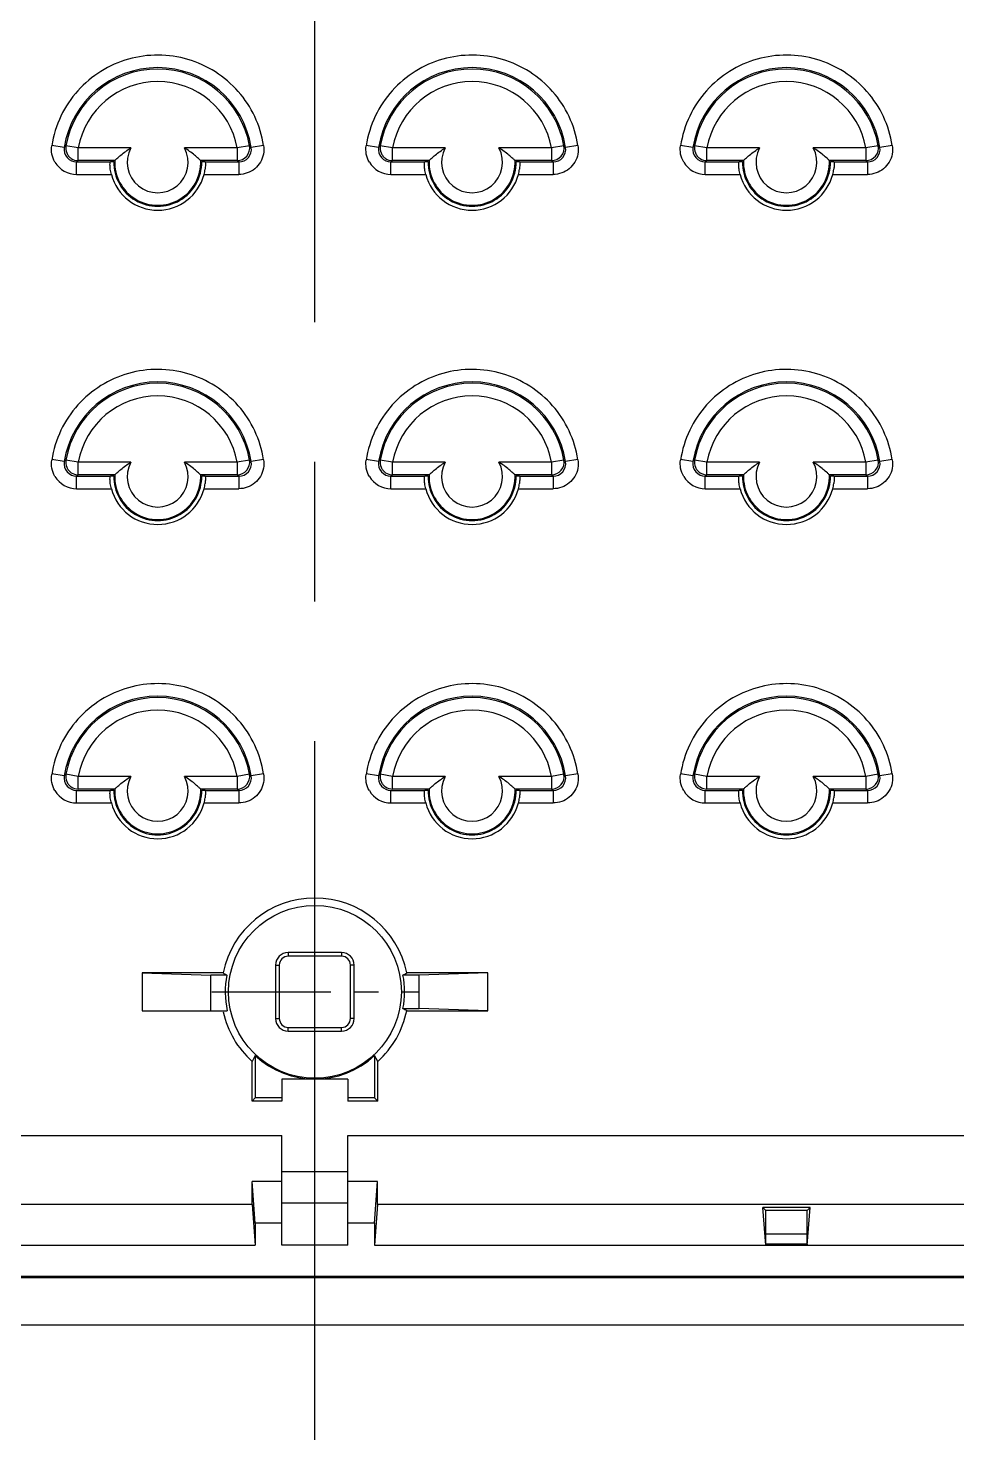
# Model space of a CAD drawing. Header units: millimetres. Extents: x 2151 to 2806, y 681 to 1136.
# Drawn here: x 2601.34 to 2630.88, y 793.95 to 838.86 of the extents above; entities that cross this region are included whole.
import ezdxf

# ---------------------------------------------------------------- set-up
doc = ezdxf.new("R2010")
doc.units = ezdxf.units.MM
doc.linetypes.add('CENTER', pattern=[50.8, 31.75, -6.35, 6.35, -6.35])

msp = doc.modelspace()

# ---------------------------------------------------------------- linework, layer by layer
at = {"color": 1, "linetype": 'CENTER', "ltscale": 0.7}
msp.add_line((2610.463, 793.947), (2610.463, 943.723), dxfattribs=at)
at = {"color": 7, "linetype": 'Continuous'}
for p, q in [((2602.489, 835.072), (2602.094, 835.136)), ((2602.934, 835.052), (2602.541, 835.123)), ((2604.608, 835.052), (2602.934, 835.052)), ((2602.934, 834.652), (2602.934, 835.052)), ((2607.99, 835.052), (2606.317, 835.052)), ((2608.385, 835.123), (2607.991, 835.052)), ((2607.991, 835.052), (2607.991, 834.652)), ((2608.831, 835.136), (2608.437, 835.072)), ((2612.489, 835.072), (2612.094, 835.136)), ((2612.934, 835.052), (2612.541, 835.123)), ((2614.608, 835.052), (2612.934, 835.052)), ((2612.934, 834.652), (2612.934, 835.052)), ((2617.99, 835.052), (2616.317, 835.052)), ((2618.385, 835.123), (2617.991, 835.052)), ((2617.991, 835.052), (2617.991, 834.652)), ((2618.831, 835.136), (2618.437, 835.072)), ((2622.489, 835.072), (2622.094, 835.136)), ((2622.934, 835.052), (2622.541, 835.123)), ((2624.608, 835.052), (2622.934, 835.052)), ((2622.934, 834.652), (2622.934, 835.052)), ((2627.99, 835.052), (2626.317, 835.052)), ((2628.385, 835.123), (2627.991, 835.052)), ((2627.991, 835.052), (2627.991, 834.652)), ((2628.831, 835.136), (2628.437, 835.072)), ((2602.883, 834.609), (2603.952, 834.609)), ((2602.883, 834.21), (2602.883, 834.609)), ((2604.096, 834.652), (2602.934, 834.652)), ((2603.963, 834.62), (2604.063, 834.62)), ((2607.991, 834.652), (2606.83, 834.652)), ((2606.862, 834.62), (2606.962, 834.62)), ((2606.974, 834.609), (2608.042, 834.609)), ((2608.042, 834.609), (2608.042, 834.21)), ((2612.883, 834.609), (2613.952, 834.609)), ((2612.883, 834.21), (2612.883, 834.609)), ((2614.096, 834.652), (2612.934, 834.652)), ((2613.963, 834.62), (2614.063, 834.62)), ((2617.991, 834.652), (2616.83, 834.652)), ((2616.862, 834.62), (2616.962, 834.62)), ((2616.974, 834.609), (2618.042, 834.609)), ((2618.042, 834.609), (2618.042, 834.21)), ((2622.883, 834.609), (2623.952, 834.609)), ((2622.883, 834.21), (2622.883, 834.609)), ((2624.096, 834.652), (2622.934, 834.652)), ((2623.963, 834.62), (2624.063, 834.62)), ((2627.991, 834.652), (2626.83, 834.652)), ((2626.862, 834.62), (2626.962, 834.62)), ((2626.974, 834.609), (2628.042, 834.609)), ((2628.042, 834.609), (2628.042, 834.21)), ((2602.883, 834.21), (2603.988, 834.21)), ((2606.937, 834.21), (2608.042, 834.21)), ((2612.883, 834.21), (2613.988, 834.21)), ((2616.937, 834.21), (2618.042, 834.21)), ((2622.883, 834.21), (2623.988, 834.21)), ((2626.937, 834.21), (2628.042, 834.21)), ((2602.489, 825.072), (2602.094, 825.136)), ((2602.934, 825.052), (2602.541, 825.123)), ((2608.385, 825.123), (2607.991, 825.052)), ((2608.831, 825.136), (2608.437, 825.072)), ((2612.489, 825.072), (2612.094, 825.136)), ((2612.934, 825.052), (2612.541, 825.123)), ((2618.385, 825.123), (2617.991, 825.052)), ((2618.831, 825.136), (2618.437, 825.072)), ((2622.489, 825.072), (2622.094, 825.136)), ((2622.934, 825.052), (2622.541, 825.123)), ((2628.385, 825.123), (2627.991, 825.052)), ((2628.831, 825.136), (2628.437, 825.072)), ((2604.608, 825.052), (2602.934, 825.052)), ((2602.934, 824.652), (2602.934, 825.052)), ((2604.096, 824.652), (2602.934, 824.652)), ((2607.99, 825.052), (2606.317, 825.052)), ((2607.991, 824.652), (2606.83, 824.652)), ((2607.991, 825.052), (2607.991, 824.652)), ((2614.608, 825.052), (2612.934, 825.052)), ((2612.934, 824.652), (2612.934, 825.052)), ((2614.096, 824.652), (2612.934, 824.652)), ((2617.99, 825.052), (2616.317, 825.052)), ((2617.991, 824.652), (2616.83, 824.652)), ((2617.991, 825.052), (2617.991, 824.652)), ((2624.608, 825.052), (2622.934, 825.052)), ((2622.934, 824.652), (2622.934, 825.052)), ((2624.096, 824.652), (2622.934, 824.652)), ((2627.99, 825.052), (2626.317, 825.052)), ((2627.991, 824.652), (2626.83, 824.652)), ((2627.991, 825.052), (2627.991, 824.652)), ((2602.883, 824.609), (2603.952, 824.609)), ((2602.883, 824.21), (2602.883, 824.609)), ((2602.883, 824.21), (2603.988, 824.21)), ((2603.963, 824.62), (2604.063, 824.62)), ((2606.862, 824.62), (2606.962, 824.62)), ((2606.937, 824.21), (2608.042, 824.21)), ((2606.974, 824.609), (2608.042, 824.609)), ((2608.042, 824.609), (2608.042, 824.21)), ((2612.883, 824.609), (2613.952, 824.609)), ((2612.883, 824.21), (2612.883, 824.609)), ((2612.883, 824.21), (2613.988, 824.21)), ((2613.963, 824.62), (2614.063, 824.62)), ((2616.862, 824.62), (2616.962, 824.62)), ((2616.937, 824.21), (2618.042, 824.21)), ((2616.974, 824.609), (2618.042, 824.609)), ((2618.042, 824.609), (2618.042, 824.21)), ((2622.883, 824.609), (2623.952, 824.609)), ((2622.883, 824.21), (2622.883, 824.609)), ((2622.883, 824.21), (2623.988, 824.21)), ((2623.963, 824.62), (2624.063, 824.62)), ((2626.862, 824.62), (2626.962, 824.62)), ((2626.937, 824.21), (2628.042, 824.21)), ((2626.974, 824.609), (2628.042, 824.609)), ((2628.042, 824.609), (2628.042, 824.21)), ((2602.489, 815.072), (2602.094, 815.136)), ((2602.934, 815.052), (2602.541, 815.123)), ((2604.608, 815.052), (2602.934, 815.052)), ((2602.934, 814.652), (2602.934, 815.052)), ((2607.99, 815.052), (2606.317, 815.052)), ((2608.385, 815.123), (2607.991, 815.052)), ((2607.991, 815.052), (2607.991, 814.652)), ((2608.831, 815.136), (2608.437, 815.072)), ((2612.489, 815.072), (2612.094, 815.136)), ((2612.934, 815.052), (2612.541, 815.123)), ((2614.608, 815.052), (2612.934, 815.052)), ((2612.934, 814.652), (2612.934, 815.052)), ((2617.99, 815.052), (2616.317, 815.052)), ((2618.385, 815.123), (2617.991, 815.052)), ((2617.991, 815.052), (2617.991, 814.652)), ((2618.831, 815.136), (2618.437, 815.072)), ((2622.489, 815.072), (2622.094, 815.136)), ((2622.934, 815.052), (2622.541, 815.123)), ((2624.608, 815.052), (2622.934, 815.052)), ((2622.934, 814.652), (2622.934, 815.052)), ((2627.99, 815.052), (2626.317, 815.052)), ((2628.385, 815.123), (2627.991, 815.052)), ((2627.991, 815.052), (2627.991, 814.652)), ((2628.831, 815.136), (2628.437, 815.072)), ((2602.883, 814.609), (2603.952, 814.609)), ((2602.883, 814.21), (2602.883, 814.609)), ((2604.096, 814.652), (2602.934, 814.652)), ((2603.963, 814.62), (2604.063, 814.62)), ((2607.991, 814.652), (2606.83, 814.652)), ((2606.862, 814.62), (2606.962, 814.62)), ((2606.974, 814.609), (2608.042, 814.609)), ((2608.042, 814.609), (2608.042, 814.21)), ((2612.883, 814.609), (2613.952, 814.609)), ((2612.883, 814.21), (2612.883, 814.609)), ((2614.096, 814.652), (2612.934, 814.652)), ((2613.963, 814.62), (2614.063, 814.62)), ((2617.991, 814.652), (2616.83, 814.652)), ((2616.862, 814.62), (2616.962, 814.62)), ((2616.974, 814.609), (2618.042, 814.609)), ((2618.042, 814.609), (2618.042, 814.21)), ((2622.883, 814.609), (2623.952, 814.609)), ((2622.883, 814.21), (2622.883, 814.609)), ((2624.096, 814.652), (2622.934, 814.652)), ((2623.963, 814.62), (2624.063, 814.62)), ((2627.991, 814.652), (2626.83, 814.652)), ((2626.862, 814.62), (2626.962, 814.62)), ((2626.974, 814.609), (2628.042, 814.609)), ((2628.042, 814.609), (2628.042, 814.21)), ((2602.883, 814.21), (2603.988, 814.21)), ((2606.937, 814.21), (2608.042, 814.21)), ((2612.883, 814.21), (2613.988, 814.21)), ((2616.937, 814.21), (2618.042, 814.21)), ((2622.883, 814.21), (2623.988, 814.21)), ((2626.937, 814.21), (2628.042, 814.21)), ((2611.313, 809.451), (2609.613, 809.451)), ((2609.613, 809.451), (2609.613, 809.333)), ((2611.313, 809.451), (2611.313, 809.333)), ((2609.213, 809.051), (2609.331, 809.051)), ((2609.213, 809.051), (2609.213, 807.351)), ((2609.331, 809.051), (2609.331, 807.351)), ((2611.313, 809.333), (2609.613, 809.333)), ((2611.713, 809.051), (2611.595, 809.051)), ((2611.595, 807.351), (2611.595, 809.051)), ((2611.713, 807.351), (2611.713, 809.051)), ((2607.54, 808.801), (2604.963, 808.801)), ((2604.963, 808.801), (2607.15, 808.735)), ((2604.963, 808.801), (2604.963, 807.601)), ((2607.661, 808.735), (2607.15, 808.735)), ((2607.15, 807.601), (2607.15, 808.735)), ((2613.775, 808.735), (2613.265, 808.735)), ((2615.963, 808.801), (2613.385, 808.801)), ((2615.963, 808.801), (2613.775, 808.735)), ((2613.775, 807.666), (2613.775, 808.735)), ((2615.963, 807.601), (2615.963, 808.801)), ((2604.963, 807.601), (2607.674, 807.601)), ((2613.265, 807.666), (2613.775, 807.666)), ((2613.385, 807.601), (2615.963, 807.601)), ((2615.963, 807.601), (2613.775, 807.666)), ((2609.213, 807.351), (2609.331, 807.351)), ((2611.713, 807.351), (2611.595, 807.351)), ((2609.613, 807.069), (2611.313, 807.069)), ((2609.613, 806.951), (2609.613, 807.069)), ((2609.613, 806.951), (2611.313, 806.951)), ((2611.313, 806.951), (2611.313, 807.069)), ((2608.566, 806.172), (2608.463, 805.987)), ((2608.463, 804.723), (2608.463, 805.987)), ((2608.566, 806.172), (2608.566, 804.826)), ((2612.463, 805.987), (2612.36, 806.172)), ((2612.36, 806.172), (2612.36, 804.826)), ((2612.463, 804.723), (2612.463, 805.987)), ((2611.513, 805.423), (2609.413, 805.423)), ((2609.413, 805.423), (2609.413, 804.723)), ((2611.513, 805.423), (2611.513, 804.723)), ((2608.566, 804.826), (2608.463, 804.723)), ((2609.413, 804.723), (2608.463, 804.723)), ((2609.413, 804.826), (2608.566, 804.826)), ((2612.36, 804.826), (2611.513, 804.826)), ((2612.463, 804.723), (2611.513, 804.723)), ((2612.36, 804.826), (2612.463, 804.723)), ((2584.013, 803.633), (2609.413, 803.633)), ((2609.413, 800.138), (2609.413, 803.633)), ((2611.513, 803.633), (2641.913, 803.633)), ((2611.513, 800.138), (2611.513, 803.633)), ((2611.513, 802.477), (2609.413, 802.477)), ((2609.413, 802.161), (2608.467, 802.161)), ((2608.566, 800.838), (2608.467, 802.161)), ((2608.468, 801.435), (2608.467, 802.161)), ((2612.459, 802.161), (2611.513, 802.161)), ((2612.36, 800.838), (2612.459, 802.161)), ((2612.457, 801.435), (2612.459, 802.161)), ((2608.468, 801.435), (2584.957, 801.435)), ((2608.468, 801.435), (2608.566, 800.138)), ((2611.513, 801.478), (2609.413, 801.478)), ((2612.457, 801.435), (2612.36, 800.138)), ((2640.968, 801.435), (2612.457, 801.435)), ((2626.213, 801.338), (2624.713, 801.338)), ((2624.806, 801.245), (2624.713, 801.338)), ((2624.803, 800.138), (2624.713, 801.338)), ((2626.12, 801.245), (2626.213, 801.338)), ((2626.123, 800.138), (2626.213, 801.338)), ((2624.805, 800.182), (2624.806, 801.245)), ((2626.12, 801.245), (2624.806, 801.245)), ((2626.12, 800.182), (2626.12, 801.245)), ((2609.413, 800.838), (2608.566, 800.838)), ((2608.566, 800.838), (2608.566, 800.138)), ((2612.36, 800.838), (2611.513, 800.838)), ((2612.36, 800.838), (2612.36, 800.138)), ((2624.806, 800.498), (2626.12, 800.498)), ((2585.003, 800.138), (2608.566, 800.138)), ((2611.513, 800.138), (2609.413, 800.138)), ((2612.36, 800.138), (2641.066, 800.138)), ((2624.805, 800.182), (2624.803, 800.138)), ((2624.805, 800.182), (2626.12, 800.182)), ((2626.12, 800.182), (2626.123, 800.138)), ((2707.467, 799.097), (2584.963, 799.097)), ((2707.467, 799.138), (2585.003, 799.138)), ((2707.47, 797.596), (2583.463, 797.596))]:
    msp.add_line(p, q, dxfattribs=at)
at = {"color": 1, "linetype": 'CENTER', "ltscale": 0.119341}
for p, q in [((2610.463, 804.919), (2610.463, 811.483)), ((2607.181, 808.201), (2613.745, 808.201))]:
    msp.add_line(p, q, dxfattribs=at)
at = {"color": 7, "linetype": 'Continuous'}
msp.add_circle((2610.463, 808.201), 2.75, dxfattribs=at)
for centre, radius, start, end in [((2605.463, 834.596), 3.012, 9.1024, 170.8976), ((2605.463, 834.596), 2.969, 10.2257, 169.7742), ((2615.463, 834.596), 3.012, 9.1024, 170.8976), ((2615.463, 834.596), 2.969, 10.2257, 169.7742), ((2625.463, 834.596), 3.012, 9.1024, 170.8976), ((2625.463, 834.596), 2.969, 10.2257, 169.7742), ((2605.463, 834.596), 2.569, 10.2285, 169.7732), ((2615.463, 834.596), 2.569, 10.2285, 169.7732), ((2625.463, 834.596), 2.569, 10.2285, 169.7732), ((2602.882, 835.008), 0.399, 170.8764, 270.1536), ((2607.946, 829.504), 7.797, 133.8922, 134.426), ((2605.463, 834.596), 0.968, 151.8984, 28.1016), ((2607.99, 835.053), 0.4, 270.104, 10.1219), ((2608.043, 835.008), 0.399, 269.8554, 9.2464), ((2603.102, 829.63), 7.621, 45.5706, 46.1167), ((2612.882, 835.008), 0.399, 170.8764, 270.1536), ((2617.946, 829.504), 7.797, 133.8922, 134.426), ((2615.463, 834.596), 0.968, 151.8984, 28.1016), ((2617.99, 835.053), 0.4, 270.104, 10.1219), ((2618.043, 835.008), 0.399, 269.8554, 9.2464), ((2613.102, 829.63), 7.621, 45.5706, 46.1167), ((2622.882, 835.008), 0.399, 170.8764, 270.1536), ((2627.946, 829.504), 7.797, 133.8922, 134.426), ((2625.463, 834.596), 0.968, 151.8984, 28.1016), ((2627.99, 835.053), 0.4, 270.104, 10.1219), ((2628.043, 835.008), 0.399, 269.8554, 9.2464), ((2623.102, 829.63), 7.621, 45.5706, 46.1167), ((2602.884, 835.01), 0.8, 210.5745, 269.9782), ((2605.463, 834.596), 1.4, 178.9995, 1.0005), ((2605.463, 834.596), 1.368, 177.6389, 2.3611), ((2603.995, 831.604), 4.232, 45.2554, 45.4667), ((2603.525, 829.31), 6.963, 49.5552, 50.1022), ((2612.884, 835.01), 0.8, 210.5745, 269.9782), ((2615.463, 834.596), 1.4, 178.9995, 1.0005), ((2615.463, 834.596), 1.368, 177.6389, 2.3611), ((2613.995, 831.604), 4.232, 45.2554, 45.4667), ((2613.525, 829.31), 6.963, 49.5552, 50.1022), ((2622.884, 835.01), 0.8, 210.5745, 269.9782), ((2625.463, 834.596), 1.4, 178.9995, 1.0005), ((2625.463, 834.596), 1.368, 177.6389, 2.3611), ((2623.995, 831.604), 4.232, 45.2554, 45.4667), ((2623.525, 829.31), 6.963, 49.5552, 50.1022), ((2605.463, 834.596), 1.524, 194.6781, 345.3219), ((2605.662, 834.545), 1.319, 345.2528, 352.688), ((2615.463, 834.596), 1.524, 194.6781, 345.3219), ((2615.662, 834.545), 1.319, 345.2528, 352.688), ((2625.463, 834.596), 1.524, 194.6781, 345.3219), ((2625.662, 834.545), 1.319, 345.2528, 352.688), ((2605.463, 824.596), 3.012, 9.1024, 170.8976), ((2605.463, 824.596), 2.969, 10.2257, 169.7742), ((2615.463, 824.596), 3.012, 9.1024, 170.8976), ((2615.463, 824.596), 2.969, 10.2257, 169.7742), ((2625.463, 824.596), 3.012, 9.1024, 170.8976), ((2625.463, 824.596), 2.969, 10.2257, 169.7742), ((2605.463, 824.596), 2.569, 10.2285, 169.7732), ((2615.463, 824.596), 2.569, 10.2285, 169.7732), ((2625.463, 824.596), 2.569, 10.2285, 169.7732), ((2607.946, 819.504), 7.797, 133.8922, 134.426), ((2607.99, 825.053), 0.4, 270.104, 10.1219), ((2603.102, 819.63), 7.621, 45.5706, 46.1167), ((2617.946, 819.504), 7.797, 133.8922, 134.426), ((2617.99, 825.053), 0.4, 270.104, 10.1219), ((2613.102, 819.63), 7.621, 45.5706, 46.1167), ((2627.946, 819.504), 7.797, 133.8922, 134.426), ((2627.99, 825.053), 0.4, 270.104, 10.1219), ((2623.102, 819.63), 7.621, 45.5706, 46.1167), ((2602.882, 825.008), 0.399, 170.8764, 270.1536), ((2605.463, 824.596), 1.368, 177.6389, 2.3611), ((2605.463, 824.596), 0.968, 151.8984, 28.1016), ((2603.525, 819.31), 6.963, 49.5552, 50.1022), ((2608.043, 825.008), 0.399, 269.8554, 9.2464), ((2612.882, 825.008), 0.399, 170.8764, 270.1536), ((2615.463, 824.596), 1.368, 177.6389, 2.3611), ((2615.463, 824.596), 0.968, 151.8984, 28.1016), ((2613.525, 819.31), 6.963, 49.5552, 50.1022), ((2618.043, 825.008), 0.399, 269.8554, 9.2464), ((2622.882, 825.008), 0.399, 170.8764, 270.1536), ((2625.463, 824.596), 1.368, 177.6389, 2.3611), ((2625.463, 824.596), 0.968, 151.8984, 28.1016), ((2623.525, 819.31), 6.963, 49.5552, 50.1022), ((2628.043, 825.008), 0.399, 269.8554, 9.2464), ((2602.884, 825.01), 0.8, 210.5745, 269.9782), ((2605.463, 824.596), 1.524, 194.6781, 345.3219), ((2605.463, 824.596), 1.4, 178.9995, 1.0005), ((2605.662, 824.545), 1.319, 345.2528, 352.688), ((2603.995, 821.604), 4.232, 45.2554, 45.4667), ((2612.884, 825.01), 0.8, 210.5745, 269.9782), ((2615.463, 824.596), 1.524, 194.6781, 345.3219), ((2615.463, 824.596), 1.4, 178.9995, 1.0005), ((2615.662, 824.545), 1.319, 345.2528, 352.688), ((2613.995, 821.604), 4.232, 45.2554, 45.4667), ((2622.884, 825.01), 0.8, 210.5745, 269.9782), ((2625.463, 824.596), 1.524, 194.6781, 345.3219), ((2625.463, 824.596), 1.4, 178.9995, 1.0005), ((2625.662, 824.545), 1.319, 345.2528, 352.688), ((2623.995, 821.604), 4.232, 45.2554, 45.4667), ((2605.463, 814.596), 3.012, 9.1024, 170.8976), ((2605.463, 814.596), 2.969, 10.2257, 169.7742), ((2615.463, 814.596), 3.012, 9.1024, 170.8976), ((2615.463, 814.596), 2.969, 10.2257, 169.7742), ((2625.463, 814.596), 3.012, 9.1024, 170.8976), ((2625.463, 814.596), 2.969, 10.2257, 169.7742), ((2605.463, 814.596), 2.569, 10.2285, 169.7732), ((2615.463, 814.596), 2.569, 10.2285, 169.7732), ((2625.463, 814.596), 2.569, 10.2285, 169.7732), ((2602.882, 815.008), 0.399, 170.8764, 270.1536), ((2607.946, 809.504), 7.797, 133.8922, 134.426), ((2605.463, 814.596), 0.968, 151.8984, 28.1016), ((2607.99, 815.053), 0.4, 270.104, 10.1219), ((2608.043, 815.008), 0.399, 269.8554, 9.2464), ((2603.102, 809.63), 7.621, 45.5706, 46.1167), ((2612.882, 815.008), 0.399, 170.8764, 270.1536), ((2617.946, 809.504), 7.797, 133.8922, 134.426), ((2615.463, 814.596), 0.968, 151.8984, 28.1016), ((2617.99, 815.053), 0.4, 270.104, 10.1219), ((2618.043, 815.008), 0.399, 269.8554, 9.2464), ((2613.102, 809.63), 7.621, 45.5706, 46.1167), ((2622.882, 815.008), 0.399, 170.8764, 270.1536), ((2627.946, 809.504), 7.797, 133.8922, 134.426), ((2625.463, 814.596), 0.968, 151.8984, 28.1016), ((2627.99, 815.053), 0.4, 270.104, 10.1219), ((2628.043, 815.008), 0.399, 269.8554, 9.2464), ((2623.102, 809.63), 7.621, 45.5706, 46.1167), ((2602.884, 815.01), 0.8, 210.5745, 269.9782), ((2605.463, 814.596), 1.4, 178.9995, 1.0005), ((2605.463, 814.596), 1.368, 177.6389, 2.3611), ((2605.662, 814.545), 1.319, 345.2528, 352.688), ((2603.995, 811.604), 4.232, 45.2554, 45.4667), ((2603.525, 809.31), 6.963, 49.5552, 50.1022), ((2612.884, 815.01), 0.8, 210.5745, 269.9782), ((2615.463, 814.596), 1.4, 178.9995, 1.0005), ((2615.463, 814.596), 1.368, 177.6389, 2.3611), ((2615.662, 814.545), 1.319, 345.2528, 352.688), ((2613.995, 811.604), 4.232, 45.2554, 45.4667), ((2613.525, 809.31), 6.963, 49.5552, 50.1022), ((2622.884, 815.01), 0.8, 210.5745, 269.9782), ((2625.463, 814.596), 1.4, 178.9995, 1.0005), ((2625.463, 814.596), 1.368, 177.6389, 2.3611), ((2625.662, 814.545), 1.319, 345.2528, 352.688), ((2623.995, 811.604), 4.232, 45.2554, 45.4667), ((2623.525, 809.31), 6.963, 49.5552, 50.1022), ((2605.463, 814.596), 1.524, 194.6781, 345.3219), ((2615.463, 814.596), 1.524, 194.6781, 345.3219), ((2625.463, 814.596), 1.524, 194.6781, 345.3219), ((2610.463, 808.201), 2.984, 11.6015, 168.3985), ((2609.613, 809.051), 0.4, 90, 180), ((2611.313, 809.051), 0.4, 0, 90), ((2609.613, 809.051), 0.282, 90, 180), ((2611.313, 809.051), 0.282, 0, 90), ((2640.147, 868.68), 68.181, 241.42937, 241.54459), ((2610.463, 808.201), 2.853, 169.1996, 192.1418), ((2581.192, 867.918), 67.315, 298.45467, 298.57137), ((2610.463, 808.201), 2.853, 349.1996, 10.8004), ((2610.463, 808.201), 2.984, 312.0939, 348.3985), ((2580.778, 747.722), 68.181, 61.42937, 61.54459), ((2610.463, 808.201), 2.984, 192.3923, 227.9061), ((2609.613, 807.351), 0.4, 180, 270), ((2609.613, 807.351), 0.282, 180, 270), ((2611.313, 807.351), 0.4, 270, 0), ((2611.313, 807.351), 0.282, 270, 0), ((2610.463, 808.201), 2.777, 226.9227, 313.0773)]:
    msp.add_arc(centre, radius, start, end, dxfattribs=at)
for points, start_tangent, end_tangent in [([(2608.831, 835.133), (2608.549, 836.05), (2608.024, 836.85), (2607.297, 837.472), (2606.426, 837.869), (2605.479, 838.007), (2604.531, 837.878), (2603.656, 837.49), (2602.924, 836.875), (2602.385, 836.069), (2602.094, 835.121)], (-0.1582, 0.987407), (-0.1582, -0.987407)), ([(2618.831, 835.133), (2618.549, 836.05), (2618.024, 836.85), (2617.297, 837.472), (2616.426, 837.869), (2615.479, 838.007), (2614.531, 837.878), (2613.656, 837.49), (2612.924, 836.875), (2612.385, 836.069), (2612.094, 835.121)], (-0.1582, 0.987407), (-0.1582, -0.987407)), ([(2628.831, 835.133), (2628.549, 836.05), (2628.024, 836.85), (2627.297, 837.472), (2626.426, 837.869), (2625.479, 838.007), (2624.531, 837.878), (2623.656, 837.49), (2622.924, 836.875), (2622.385, 836.069), (2622.094, 835.121)], (-0.1582, 0.987407), (-0.1582, -0.987407)), ([(2602.195, 834.603), (2602.098, 834.86), (2602.094, 835.121)], (-0.508458, 0.861087), (0.158023, 0.987435)), ([(2602.541, 835.123), (2602.567, 834.895), (2602.628, 834.796)], (-0.179302, -0.983794), (0.641293, -0.767296)), ([(2604.096, 834.652), (2604.161, 834.713), (2604.29, 834.826), (2604.446, 834.945), (2604.608, 835.052)], (0.721525, 0.692388), (0.857623, 0.514278)), ([(2606.83, 834.652), (2606.764, 834.713), (2606.635, 834.826), (2606.479, 834.945), (2606.317, 835.052)], (-0.721525, 0.692388), (-0.857623, 0.514278)), ([(2608.831, 835.133), (2608.827, 834.86), (2608.731, 834.603), (2608.551, 834.393), (2608.313, 834.257), (2608.042, 834.21)], (0.158024, -0.987435), (-1, -0.000075)), ([(2612.195, 834.603), (2612.098, 834.86), (2612.094, 835.121)], (-0.508458, 0.861087), (0.158023, 0.987435)), ([(2612.541, 835.123), (2612.567, 834.895), (2612.628, 834.796)], (-0.179302, -0.983794), (0.641293, -0.767296)), ([(2614.096, 834.652), (2614.161, 834.713), (2614.29, 834.826), (2614.446, 834.945), (2614.608, 835.052)], (0.721525, 0.692388), (0.857623, 0.514278)), ([(2616.83, 834.652), (2616.764, 834.713), (2616.635, 834.826), (2616.479, 834.945), (2616.317, 835.052)], (-0.721525, 0.692388), (-0.857623, 0.514278)), ([(2618.831, 835.133), (2618.827, 834.86), (2618.731, 834.603), (2618.551, 834.393), (2618.313, 834.257), (2618.042, 834.21)], (0.158024, -0.987435), (-1, -0.000075)), ([(2622.195, 834.603), (2622.098, 834.86), (2622.094, 835.121)], (-0.508458, 0.861087), (0.158023, 0.987435)), ([(2622.541, 835.123), (2622.567, 834.895), (2622.628, 834.796)], (-0.179302, -0.983794), (0.641293, -0.767296)), ([(2624.096, 834.652), (2624.161, 834.713), (2624.29, 834.826), (2624.446, 834.945), (2624.608, 835.052)], (0.721525, 0.692388), (0.857623, 0.514278)), ([(2626.83, 834.652), (2626.764, 834.713), (2626.635, 834.826), (2626.479, 834.945), (2626.317, 835.052)], (-0.721525, 0.692388), (-0.857623, 0.514278)), ([(2628.831, 835.133), (2628.827, 834.86), (2628.731, 834.603), (2628.551, 834.393), (2628.313, 834.257), (2628.042, 834.21)], (0.158024, -0.987435), (-1, -0.000075)), ([(2602.628, 834.796), (2602.714, 834.719), (2602.934, 834.652)], (0.641293, -0.767296), (0.999989, -0.004602)), ([(2603.988, 834.21), (2603.955, 834.377), (2603.945, 834.515), (2603.949, 834.596)], (-0.253388, 0.967365), (0.12877, 0.991674)), ([(2603.949, 834.596), (2603.952, 834.609)], (0.12877, 0.991674), (0.710254, 0.703945)), ([(2606.977, 834.596), (2606.98, 834.515), (2606.97, 834.377)], (0.12877, -0.991674), (-0.125954, -0.992036)), ([(2612.628, 834.796), (2612.714, 834.719), (2612.934, 834.652)], (0.641293, -0.767296), (0.999989, -0.004602)), ([(2613.988, 834.21), (2613.955, 834.377), (2613.945, 834.515), (2613.949, 834.596)], (-0.253388, 0.967365), (0.12877, 0.991674)), ([(2613.949, 834.596), (2613.952, 834.609)], (0.12877, 0.991674), (0.710254, 0.703945)), ([(2616.977, 834.596), (2616.98, 834.515), (2616.97, 834.377)], (0.12877, -0.991674), (-0.125954, -0.992036)), ([(2622.628, 834.796), (2622.714, 834.719), (2622.934, 834.652)], (0.641293, -0.767296), (0.999989, -0.004602)), ([(2623.988, 834.21), (2623.955, 834.377), (2623.945, 834.515), (2623.949, 834.596)], (-0.253388, 0.967365), (0.12877, 0.991674)), ([(2623.949, 834.596), (2623.952, 834.609)], (0.12877, 0.991674), (0.710254, 0.703945)), ([(2626.977, 834.596), (2626.98, 834.515), (2626.97, 834.377)], (0.12877, -0.991674), (-0.125954, -0.992036)), ([(2608.831, 825.133), (2608.549, 826.05), (2608.024, 826.85), (2607.297, 827.472), (2606.426, 827.869), (2605.479, 828.007), (2604.531, 827.878), (2603.656, 827.49), (2602.924, 826.875), (2602.385, 826.069), (2602.094, 825.121)], (-0.1582, 0.987407), (-0.1582, -0.987407)), ([(2618.831, 825.133), (2618.549, 826.05), (2618.024, 826.85), (2617.297, 827.472), (2616.426, 827.869), (2615.479, 828.007), (2614.531, 827.878), (2613.656, 827.49), (2612.924, 826.875), (2612.385, 826.069), (2612.094, 825.121)], (-0.1582, 0.987407), (-0.1582, -0.987407)), ([(2628.831, 825.133), (2628.549, 826.05), (2628.024, 826.85), (2627.297, 827.472), (2626.426, 827.869), (2625.479, 828.007), (2624.531, 827.878), (2623.656, 827.49), (2622.924, 826.875), (2622.385, 826.069), (2622.094, 825.121)], (-0.1582, 0.987407), (-0.1582, -0.987407)), ([(2602.195, 824.603), (2602.098, 824.86), (2602.094, 825.121)], (-0.508458, 0.861087), (0.158023, 0.987435)), ([(2602.541, 825.123), (2602.567, 824.895), (2602.628, 824.796)], (-0.179302, -0.983794), (0.641293, -0.767296)), ([(2608.831, 825.133), (2608.827, 824.86), (2608.731, 824.603), (2608.551, 824.393), (2608.313, 824.257), (2608.042, 824.21)], (0.158024, -0.987435), (-1, -0.000075)), ([(2612.195, 824.603), (2612.098, 824.86), (2612.094, 825.121)], (-0.508458, 0.861087), (0.158023, 0.987435)), ([(2612.541, 825.123), (2612.567, 824.895), (2612.628, 824.796)], (-0.179302, -0.983794), (0.641293, -0.767296)), ([(2618.831, 825.133), (2618.827, 824.86), (2618.731, 824.603), (2618.551, 824.393), (2618.313, 824.257), (2618.042, 824.21)], (0.158024, -0.987435), (-1, -0.000075)), ([(2622.195, 824.603), (2622.098, 824.86), (2622.094, 825.121)], (-0.508458, 0.861087), (0.158023, 0.987435)), ([(2622.541, 825.123), (2622.567, 824.895), (2622.628, 824.796)], (-0.179302, -0.983794), (0.641293, -0.767296)), ([(2628.831, 825.133), (2628.827, 824.86), (2628.731, 824.603), (2628.551, 824.393), (2628.313, 824.257), (2628.042, 824.21)], (0.158024, -0.987435), (-1, -0.000075)), ([(2602.628, 824.796), (2602.714, 824.719), (2602.934, 824.652)], (0.641293, -0.767296), (0.999989, -0.004602)), ([(2604.096, 824.652), (2604.161, 824.713), (2604.29, 824.826), (2604.446, 824.945), (2604.608, 825.052)], (0.721525, 0.692388), (0.857623, 0.514278)), ([(2606.83, 824.652), (2606.764, 824.713), (2606.635, 824.826), (2606.479, 824.945), (2606.317, 825.052)], (-0.721525, 0.692388), (-0.857623, 0.514278)), ([(2612.628, 824.796), (2612.714, 824.719), (2612.934, 824.652)], (0.641293, -0.767296), (0.999989, -0.004602)), ([(2614.096, 824.652), (2614.161, 824.713), (2614.29, 824.826), (2614.446, 824.945), (2614.608, 825.052)], (0.721525, 0.692388), (0.857623, 0.514278)), ([(2616.83, 824.652), (2616.764, 824.713), (2616.635, 824.826), (2616.479, 824.945), (2616.317, 825.052)], (-0.721525, 0.692388), (-0.857623, 0.514278)), ([(2622.628, 824.796), (2622.714, 824.719), (2622.934, 824.652)], (0.641293, -0.767296), (0.999989, -0.004602)), ([(2624.096, 824.652), (2624.161, 824.713), (2624.29, 824.826), (2624.446, 824.945), (2624.608, 825.052)], (0.721525, 0.692388), (0.857623, 0.514278)), ([(2626.83, 824.652), (2626.764, 824.713), (2626.635, 824.826), (2626.479, 824.945), (2626.317, 825.052)], (-0.721525, 0.692388), (-0.857623, 0.514278)), ([(2603.988, 824.21), (2603.955, 824.377), (2603.945, 824.515), (2603.949, 824.596)], (-0.253388, 0.967365), (0.12877, 0.991674)), ([(2603.949, 824.596), (2603.952, 824.609)], (0.12877, 0.991674), (0.710254, 0.703945)), ([(2606.977, 824.596), (2606.98, 824.515), (2606.97, 824.377)], (0.12877, -0.991674), (-0.125954, -0.992036)), ([(2613.988, 824.21), (2613.955, 824.377), (2613.945, 824.515), (2613.949, 824.596)], (-0.253388, 0.967365), (0.12877, 0.991674)), ([(2613.949, 824.596), (2613.952, 824.609)], (0.12877, 0.991674), (0.710254, 0.703945)), ([(2616.977, 824.596), (2616.98, 824.515), (2616.97, 824.377)], (0.12877, -0.991674), (-0.125954, -0.992036)), ([(2623.988, 824.21), (2623.955, 824.377), (2623.945, 824.515), (2623.949, 824.596)], (-0.253388, 0.967365), (0.12877, 0.991674)), ([(2623.949, 824.596), (2623.952, 824.609)], (0.12877, 0.991674), (0.710254, 0.703945)), ([(2626.977, 824.596), (2626.98, 824.515), (2626.97, 824.377)], (0.12877, -0.991674), (-0.125954, -0.992036)), ([(2608.831, 815.133), (2608.549, 816.05), (2608.024, 816.85), (2607.297, 817.472), (2606.426, 817.869), (2605.479, 818.007), (2604.531, 817.878), (2603.656, 817.49), (2602.924, 816.875), (2602.385, 816.069), (2602.094, 815.121)], (-0.1582, 0.987407), (-0.1582, -0.987407)), ([(2618.831, 815.133), (2618.549, 816.05), (2618.024, 816.85), (2617.297, 817.472), (2616.426, 817.869), (2615.479, 818.007), (2614.531, 817.878), (2613.656, 817.49), (2612.924, 816.875), (2612.385, 816.069), (2612.094, 815.121)], (-0.1582, 0.987407), (-0.1582, -0.987407)), ([(2628.831, 815.133), (2628.549, 816.05), (2628.024, 816.85), (2627.297, 817.472), (2626.426, 817.869), (2625.479, 818.007), (2624.531, 817.878), (2623.656, 817.49), (2622.924, 816.875), (2622.385, 816.069), (2622.094, 815.121)], (-0.1582, 0.987407), (-0.1582, -0.987407)), ([(2602.195, 814.603), (2602.098, 814.86), (2602.094, 815.121)], (-0.508458, 0.861087), (0.158023, 0.987435)), ([(2602.541, 815.123), (2602.567, 814.895), (2602.628, 814.796)], (-0.179302, -0.983794), (0.641293, -0.767296)), ([(2602.628, 814.796), (2602.714, 814.719), (2602.934, 814.652)], (0.641293, -0.767296), (0.999989, -0.004602)), ([(2604.096, 814.652), (2604.161, 814.713), (2604.29, 814.826), (2604.446, 814.945), (2604.608, 815.052)], (0.721525, 0.692388), (0.857623, 0.514278)), ([(2606.83, 814.652), (2606.764, 814.713), (2606.635, 814.826), (2606.479, 814.945), (2606.317, 815.052)], (-0.721525, 0.692388), (-0.857623, 0.514278)), ([(2608.831, 815.133), (2608.827, 814.86), (2608.731, 814.603), (2608.551, 814.393), (2608.313, 814.257), (2608.042, 814.21)], (0.158024, -0.987435), (-1, -0.000075)), ([(2612.195, 814.603), (2612.098, 814.86), (2612.094, 815.121)], (-0.508458, 0.861087), (0.158023, 0.987435)), ([(2612.541, 815.123), (2612.567, 814.895), (2612.628, 814.796)], (-0.179302, -0.983794), (0.641293, -0.767296)), ([(2612.628, 814.796), (2612.714, 814.719), (2612.934, 814.652)], (0.641293, -0.767296), (0.999989, -0.004602)), ([(2614.096, 814.652), (2614.161, 814.713), (2614.29, 814.826), (2614.446, 814.945), (2614.608, 815.052)], (0.721525, 0.692388), (0.857623, 0.514278)), ([(2616.83, 814.652), (2616.764, 814.713), (2616.635, 814.826), (2616.479, 814.945), (2616.317, 815.052)], (-0.721525, 0.692388), (-0.857623, 0.514278)), ([(2618.831, 815.133), (2618.827, 814.86), (2618.731, 814.603), (2618.551, 814.393), (2618.313, 814.257), (2618.042, 814.21)], (0.158024, -0.987435), (-1, -0.000075)), ([(2622.195, 814.603), (2622.098, 814.86), (2622.094, 815.121)], (-0.508458, 0.861087), (0.158023, 0.987435)), ([(2622.541, 815.123), (2622.567, 814.895), (2622.628, 814.796)], (-0.179302, -0.983794), (0.641293, -0.767296)), ([(2622.628, 814.796), (2622.714, 814.719), (2622.934, 814.652)], (0.641293, -0.767296), (0.999989, -0.004602)), ([(2624.096, 814.652), (2624.161, 814.713), (2624.29, 814.826), (2624.446, 814.945), (2624.608, 815.052)], (0.721525, 0.692388), (0.857623, 0.514278)), ([(2626.83, 814.652), (2626.764, 814.713), (2626.635, 814.826), (2626.479, 814.945), (2626.317, 815.052)], (-0.721525, 0.692388), (-0.857623, 0.514278)), ([(2628.831, 815.133), (2628.827, 814.86), (2628.731, 814.603), (2628.551, 814.393), (2628.313, 814.257), (2628.042, 814.21)], (0.158024, -0.987435), (-1, -0.000075)), ([(2603.988, 814.21), (2603.955, 814.377), (2603.945, 814.515), (2603.949, 814.596)], (-0.253388, 0.967365), (0.12877, 0.991674)), ([(2603.949, 814.596), (2603.952, 814.609)], (0.12877, 0.991674), (0.710254, 0.703945)), ([(2606.977, 814.596), (2606.98, 814.515), (2606.97, 814.377)], (0.12877, -0.991674), (-0.125954, -0.992036)), ([(2613.988, 814.21), (2613.955, 814.377), (2613.945, 814.515), (2613.949, 814.596)], (-0.253388, 0.967365), (0.12877, 0.991674)), ([(2613.949, 814.596), (2613.952, 814.609)], (0.12877, 0.991674), (0.710254, 0.703945)), ([(2616.977, 814.596), (2616.98, 814.515), (2616.97, 814.377)], (0.12877, -0.991674), (-0.125954, -0.992036)), ([(2623.988, 814.21), (2623.955, 814.377), (2623.945, 814.515), (2623.949, 814.596)], (-0.253388, 0.967365), (0.12877, 0.991674)), ([(2623.949, 814.596), (2623.952, 814.609)], (0.12877, 0.991674), (0.710254, 0.703945)), ([(2626.977, 814.596), (2626.98, 814.515), (2626.97, 814.377)], (0.12877, -0.991674), (-0.125954, -0.992036))]:
    msp.add_spline(points, degree=3, dxfattribs=dict(at, start_tangent=start_tangent, end_tangent=end_tangent))

doc.saveas('drawing.dxf')
